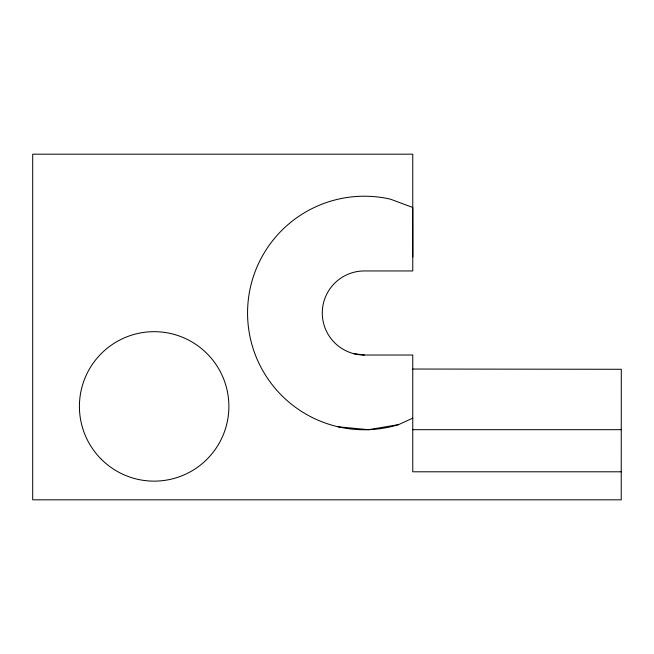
<?xml version="1.0" encoding="UTF-8"?>
<svg xmlns="http://www.w3.org/2000/svg" width="654" height="654" viewBox="0 0 654 654"><rect width="100%" height="100%" fill="white"/><g stroke="black" fill="none" stroke-linecap="round" stroke-linejoin="round"><path stroke-width="0.98" d="M621.226 471.796L412.764 471.796L412.764 355.024L364.335 355.024A42.036 42.036 0 0 1 322.291 312.988A42.036 42.036 0 0 1 364.335 270.952L412.764 270.952L412.764 154.18L32.7 154.18L32.7 499.82L621.226 499.82L621.3 369.281L412.829 369.036M338.2 426.8L368.545 429.686L398.605 424.618L412.764 418.143M412.764 429.686L621.226 429.686M353.454 353.593L364.335 355.024M412.829 256.94L412.764 207.482L390.463 199.176A116.772 116.772 0 0 0 247.637 317.198A116.772 116.772 0 0 0 398.605 424.618M101.296 459.247A74.736 74.736 0 0 0 226.333 425.746A74.736 74.736 0 0 0 134.798 334.219A74.736 74.736 0 0 0 101.296 459.247"/></g></svg>
